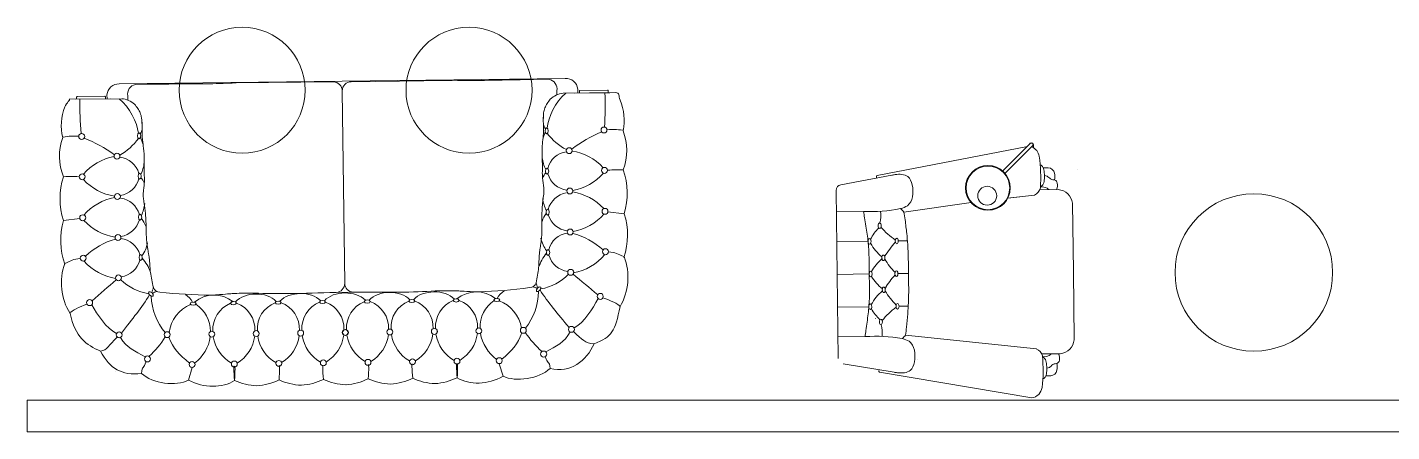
# Model space of a CAD drawing. Header units: centimetres. Extents: x -72470 to -43129, y -18750 to -16337.
# Drawn here: x -70527.9 to -70094.9, y -18291.8 to -18163.3 of the extents above; entities that cross this region are included whole.
import ezdxf

# ---------------------------------------------------------------- set-up
doc = ezdxf.new("R2010")
doc.units = ezdxf.units.CM
doc.header["$MEASUREMENT"] = 0
doc.layers.add('Auto-AhsapMobilya', color=34, linetype='Continuous', lineweight=20)
doc.layers.add('TEFRIS', color=30, linetype='Continuous', lineweight=9)

# ---------------------------------------------------------------- blocks, each defined once
blk = doc.blocks.new('jkilil')
at = {"layer": 'Auto-AhsapMobilya'}
for p, q in [((-49196.3, 45460.7), (-49195.15, 45456.68)), ((-49096.5, 45460.7), (-49097.66, 45456.68)), ((-49143.7, 45433.42), (-49149.1, 45433.42)), ((-49149.1, 45433.42), (-49143.7, 45433.42)), ((-49146.4, 45369.4), (-49146.4, 45430.56)), ((-49146.4, 45369.4), (-49146.4, 45430.56)), ((-49235.38, 45409.52), (-49230.19, 45408.89)), ((-49057.43, 45409.52), (-49062.61, 45408.89)), ((-49216.43, 45371.03), (-49233.08, 45371.03)), ((-49231.23, 45371.03), (-49219.93, 45371.03)), ((-49230.73, 45371.03), (-49230.73, 45370.38)), ((-49221.81, 45370.19), (-49230.54, 45370.19)), ((-49221.61, 45371.03), (-49221.61, 45370.38)), ((-49221.09, 45369.74), (-49221.09, 45371.03)), ((-49076.37, 45371.03), (-49059.72, 45371.03)), ((-49061.57, 45371.03), (-49072.87, 45371.03)), ((-49071.71, 45369.74), (-49071.71, 45371.03)), ((-49071.19, 45371.03), (-49071.19, 45370.38)), ((-49071, 45370.19), (-49062.26, 45370.19)), ((-49062.07, 45371.03), (-49062.07, 45370.38)), ((-49217.17, 45366.33), (-49146.4, 45366.37)), ((-49149.26, 45366.54), (-49180.07, 45366.48)), ((-49075.63, 45366.33), (-49146.4, 45366.37)), ((-49143.54, 45366.54), (-49112.73, 45366.48))]:
    blk.add_line(p, q, dxfattribs=at)
for centre, radius in [((-49209.27, 45453.79), 0.957), ((-49209.27, 45453.79), 0.957), ((-49195.15, 45455.74), 0.937), ((-49181.73, 45455.74), 0.938), ((-49181.73, 45455.74), 0.938), ((-49167.61, 45455.74), 0.938), ((-49153.5, 45455.74), 0.938), ((-49139.3, 45455.74), 0.938), ((-49125.19, 45455.74), 0.938), ((-49111.07, 45455.74), 0.938), ((-49111.07, 45455.74), 0.938), ((-49097.66, 45455.74), 0.937), ((-49083.54, 45453.79), 0.957), ((-49083.54, 45453.79), 0.957), ((-49218.16, 45446.06), 0.937), ((-49202.91, 45446.17), 0.939), ((-49202.91, 45446.17), 0.939), ((-49202.91, 45446.17), 0.939), ((-49202.91, 45446.17), 0.939), ((-49188.78, 45446.18), 0.937), ((-49174.67, 45446.18), 0.94), ((-49174.67, 45446.18), 0.94), ((-49174.67, 45446.18), 0.94), ((-49174.67, 45446.18), 0.94), ((-49174.67, 45446.18), 0.937), ((-49160.56, 45446.18), 0.937), ((-49160.56, 45446.18), 0.937), ((-49146.44, 45446.18), 0.94), ((-49146.44, 45446.18), 0.94), ((-49146.44, 45446.18), 0.94), ((-49146.44, 45446.18), 0.94), ((-49146.44, 45446.18), 0.937), ((-49146.36, 45446.18), 0.94), ((-49146.36, 45446.18), 0.94), ((-49146.36, 45446.18), 0.94), ((-49146.36, 45446.18), 0.94), ((-49146.36, 45446.18), 0.937), ((-49132.25, 45446.18), 0.937), ((-49132.25, 45446.18), 0.937), ((-49118.13, 45446.18), 0.94), ((-49118.13, 45446.18), 0.94), ((-49118.13, 45446.18), 0.94), ((-49118.13, 45446.18), 0.94), ((-49118.13, 45446.18), 0.937), ((-49104.02, 45446.18), 0.937), ((-49089.89, 45446.17), 0.939), ((-49089.89, 45446.17), 0.939), ((-49089.89, 45446.17), 0.939), ((-49089.89, 45446.17), 0.939), ((-49074.64, 45446.06), 0.937), ((-49227.43, 45435.7), 0.956), ((-49065.37, 45435.7), 0.956), ((-49229.27, 45421.53), 0.939), ((-49063.53, 45421.53), 0.939), ((-49218.16, 45415.12), 0.937), ((-49218.16, 45415.12), 0.937), ((-49074.64, 45415.12), 0.937), ((-49074.64, 45415.12), 0.937), ((-49229.27, 45408.7), 0.939), ((-49063.53, 45408.7), 0.939), ((-49218.18, 45402.1), 0.939), ((-49074.62, 45402.1), 0.939), ((-49229.27, 45395.69), 0.939), ((-49063.53, 45395.69), 0.939), ((-49218.16, 45389.28), 0.937), ((-49074.64, 45389.28), 0.937), ((-49229.27, 45382.87), 0.939), ((-49063.53, 45382.87), 0.939)]:
    blk.add_circle(centre, radius, dxfattribs=at)
for centre, radius, start, end in [((-49173.57, 45443.67), 19.13, 93.3067, 115.2604), ((-49175.78, 45443.67), 19.13, 64.7396, 86.6933), ((-49159.45, 45443.67), 19.13, 93.3067, 115.2604), ((-49161.66, 45443.67), 19.13, 64.7396, 86.6933), ((-49161.66, 45443.67), 19.13, 64.7396, 86.6933), ((-49145.34, 45443.67), 19.13, 93.3067, 115.2604), ((-49147.47, 45443.67), 19.13, 64.7396, 86.6933), ((-49131.14, 45443.67), 19.13, 93.3067, 115.2604), ((-49131.14, 45443.67), 19.13, 93.3067, 115.2604), ((-49133.35, 45443.67), 19.13, 64.7396, 86.6933), ((-49117.03, 45443.67), 19.13, 93.3067, 115.2604), ((-49119.23, 45443.67), 19.13, 64.7396, 86.6933), ((-49202.24, 45444.77), 13.18, 9.7049, 53.0528), ((-49176.69, 45445.35), 11.74, 120.3941, 171.9802), ((-49186.77, 45445.35), 11.74, 8.0198, 59.6059), ((-49162.58, 45445.35), 11.74, 120.3941, 171.9802), ((-49172.65, 45445.35), 11.74, 8.0198, 59.6059), ((-49148.46, 45445.35), 11.74, 120.3941, 171.9802), ((-49158.53, 45445.35), 11.74, 8.0198, 59.6059), ((-49134.27, 45445.35), 11.74, 120.3941, 171.9802), ((-49144.34, 45445.35), 11.74, 8.0198, 59.6059), ((-49120.15, 45445.35), 11.74, 120.3941, 171.9802), ((-49130.22, 45445.35), 11.74, 8.0198, 59.6059), ((-49106.03, 45445.35), 11.74, 120.3941, 171.9802), ((-49116.11, 45445.35), 11.74, 8.0198, 59.6059), ((-49090.56, 45444.77), 13.18, 126.9472, 170.2951), ((-49228.94, 45430.4), 30.29, 32.9588, 48.1933), ((-49063.86, 45430.4), 30.29, 131.8067, 147.0412), ((-49188.66, 45433.46), 19.19, 141.0604, 178.7931), ((-49191.21, 45447.14), 11.24, 188.6612, 248.1228), ((-49101.6, 45447.14), 11.24, 291.8772, 351.3388), ((-49104.14, 45433.46), 19.19, 1.2069, 38.9396), ((-49199.23, 45445.08), 10.06, 302.9964, 1.3646), ((-49179.43, 45444.83), 8.98, 176.8283, 248.7791), ((-49184.02, 45444.83), 8.98, 291.2209, 3.1717), ((-49165.32, 45444.83), 8.98, 176.8283, 248.7791), ((-49169.91, 45444.83), 8.98, 291.2209, 3.1717), ((-49151.2, 45444.83), 8.98, 176.8283, 248.7791), ((-49155.79, 45444.83), 8.98, 291.2209, 3.1717), ((-49137.01, 45444.83), 8.98, 176.8283, 248.7791), ((-49141.6, 45444.83), 8.98, 291.2209, 3.1717), ((-49122.89, 45444.83), 8.98, 176.8283, 248.7791), ((-49127.48, 45444.83), 8.98, 291.2209, 3.1717), ((-49108.78, 45444.83), 8.98, 176.8283, 248.7791), ((-49113.37, 45444.83), 8.98, 291.2209, 3.1717), ((-49093.57, 45445.08), 10.06, 178.6354, 237.0036), ((-49160.02, 45420.14), 48.37, 166.9084, 172.6743), ((-49132.78, 45420.14), 48.37, 7.3257, 13.0916)]:
    blk.add_arc(centre, radius, start, end, dxfattribs=at)
for points in [[(-49181.72, 45460.97), (-49185.66, 45463.43), (-49191.47, 45463.33), (-49196.3, 45460.7)], [(-49111.08, 45460.97), (-49107.14, 45463.43), (-49101.33, 45463.33), (-49096.5, 45460.7)], [(-49211.24, 45458.37), (-49217.64, 45459), (-49221.17, 45456.8), (-49224.2, 45451.13)], [(-49196.3, 45460.7), (-49200.25, 45462.62), (-49207.73, 45461.75), (-49211.24, 45458.37)], [(-49211.24, 45458.37), (-49211.04, 45455.77), (-49210.52, 45457.11), (-49209.7, 45454.64)], [(-49181.72, 45460.97), (-49181.96, 45458.25), (-49181.99, 45455.51), (-49181.77, 45456.68)], [(-49181.73, 45460.97), (-49181.5, 45458.25), (-49181.47, 45455.51), (-49181.68, 45456.68)], [(-49167.61, 45460.97), (-49167.38, 45458.25), (-49167.35, 45455.51), (-49167.57, 45456.68)], [(-49153.5, 45460.97), (-49153.73, 45458.25), (-49153.76, 45455.51), (-49153.55, 45456.68)], [(-49139.3, 45460.97), (-49139.07, 45458.25), (-49139.04, 45455.51), (-49139.26, 45456.68)], [(-49125.19, 45460.97), (-49125.42, 45458.25), (-49125.45, 45455.51), (-49125.24, 45456.68)], [(-49111.07, 45460.97), (-49111.3, 45458.25), (-49111.33, 45455.51), (-49111.12, 45456.68)], [(-49111.08, 45460.97), (-49110.85, 45458.25), (-49110.82, 45455.51), (-49111.03, 45456.68)], [(-49096.5, 45460.7), (-49092.55, 45462.62), (-49085.07, 45461.75), (-49081.56, 45458.37)], [(-49081.56, 45458.37), (-49081.76, 45455.77), (-49082.28, 45457.11), (-49083.1, 45454.64)], [(-49081.56, 45458.37), (-49075.16, 45460.21), (-49069.94, 45456.1), (-49067.49, 45450.72)], [(-49202.37, 45446.95), (-49201.14, 45450.7), (-49199.13, 45452.47), (-49195.97, 45455.3)], [(-49090.43, 45446.95), (-49091.66, 45450.7), (-49093.67, 45452.47), (-49096.83, 45455.3)], [(-49224.2, 45451.13), (-49228.62, 45449.14), (-49232.11, 45446.5), (-49233.68, 45439.04)], [(-49224.2, 45451.13), (-49221.86, 45450.93), (-49221.79, 45449.35), (-49218.78, 45446.76)], [(-49209.95, 45453.12), (-49213.23, 45451.33), (-49215.93, 45450.17), (-49217.73, 45446.89)], [(-49082.86, 45453.12), (-49079.57, 45451.33), (-49076.87, 45450.17), (-49075.07, 45446.89)], [(-49067.49, 45450.72), (-49070.49, 45450.52), (-49071.02, 45449.35), (-49074.02, 45446.76)], [(-49067.49, 45450.72), (-49061.8, 45448.73), (-49060.72, 45446.71), (-49059.12, 45439.04)], [(-49219, 45445.63), (-49222.27, 45443.83), (-49224.97, 45439.67), (-49226.76, 45436.38)], [(-49208.35, 45433.49), (-49210.84, 45437.43), (-49213.89, 45440.98), (-49217.41, 45445.49)], [(-49084.45, 45433.49), (-49081.97, 45437.43), (-49078.91, 45440.98), (-49075.39, 45445.49)], [(-49073.81, 45445.63), (-49070.53, 45443.83), (-49067.83, 45439.67), (-49066.04, 45436.38)], [(-49233.68, 45439.04), (-49236.55, 45434.25), (-49237.1, 45428.41), (-49235.17, 45423.17)], [(-49228.28, 45436.13), (-49230.73, 45437.11), (-49233.18, 45438.08), (-49233.68, 45439.04)], [(-49064.52, 45436.13), (-49062.07, 45437.11), (-49059.63, 45438.08), (-49059.12, 45439.04)], [(-49059.12, 45439.04), (-49056.25, 45434.25), (-49055.7, 45428.41), (-49057.64, 45423.17)], [(-49226.63, 45435.17), (-49224.08, 45432.93), (-49221.49, 45430.72), (-49218.88, 45428.54)], [(-49208.62, 45433.09), (-49211.96, 45432.51), (-49215.04, 45430.93), (-49217.46, 45428.56)], [(-49207.14, 45431.1), (-49207.27, 45431.66), (-49207.45, 45432.2), (-49207.68, 45432.74)], [(-49207.49, 45432.92), (-49207.02, 45432.72), (-49206.54, 45432.56), (-49206.04, 45432.43)], [(-49205.1, 45432.63), (-49206.02, 45432.66), (-49206.85, 45432.06), (-49207.12, 45431.18)], [(-49189.08, 45433.79), (-49194.15, 45433.65), (-49199.64, 45433.3), (-49205.1, 45432.63)], [(-49196.98, 45433.52), (-49196.07, 45434.16), (-49195.31, 45434.98), (-49194.73, 45435.92)], [(-49194.15, 45435.97), (-49190.6, 45433.05), (-49185.5, 45433.06), (-49181.95, 45435.93)], [(-49189.08, 45433.79), (-49179.73, 45433.35), (-49184.49, 45433.32), (-49175.14, 45433.29)], [(-49181.15, 45436.02), (-49179.63, 45434.39), (-49177.19, 45433.62), (-49174.67, 45433.62)], [(-49181.15, 45436.02), (-49179.63, 45434.39), (-49177.19, 45433.62), (-49174.67, 45433.62)], [(-49175.14, 45433.29), (-49168.16, 45433.72), (-49160, 45433.59), (-49149.1, 45433.42)], [(-49168.19, 45436.02), (-49169.71, 45434.39), (-49172.15, 45433.62), (-49174.67, 45433.62)], [(-49167.03, 45436.02), (-49165.51, 45434.39), (-49163.07, 45433.62), (-49160.55, 45433.62)], [(-49154.07, 45436.02), (-49155.59, 45434.39), (-49158.03, 45433.62), (-49160.55, 45433.62)], [(-49152.92, 45436.02), (-49151.4, 45434.39), (-49148.96, 45433.62), (-49146.44, 45433.62)], [(-49152.92, 45436.02), (-49151.4, 45434.39), (-49148.96, 45433.62), (-49146.44, 45433.62)], [(-49149.1, 45433.42), (-49147.58, 45433.33), (-49146.4, 45432.07), (-49146.4, 45430.56)], [(-49146.4, 45433.62), (-49146.41, 45433.62), (-49146.43, 45433.62), (-49146.44, 45433.62)], [(-49146.4, 45433.62), (-49146.41, 45433.62), (-49146.43, 45433.62), (-49146.44, 45433.62)], [(-49146.4, 45433.62), (-49146.39, 45433.62), (-49146.38, 45433.62), (-49146.36, 45433.62)], [(-49146.4, 45433.62), (-49146.39, 45433.62), (-49146.38, 45433.62), (-49146.36, 45433.62)], [(-49143.7, 45433.42), (-49145.22, 45433.33), (-49146.4, 45432.07), (-49146.4, 45430.56)], [(-49139.89, 45436.02), (-49141.4, 45434.39), (-49143.84, 45433.62), (-49146.36, 45433.62)], [(-49139.89, 45436.02), (-49141.4, 45434.39), (-49143.84, 45433.62), (-49146.36, 45433.62)], [(-49117.67, 45433.29), (-49124.64, 45433.72), (-49132.8, 45433.59), (-49143.7, 45433.42)], [(-49138.73, 45436.02), (-49137.21, 45434.39), (-49134.78, 45433.62), (-49132.25, 45433.62)], [(-49125.78, 45436.02), (-49127.29, 45434.39), (-49129.73, 45433.62), (-49132.25, 45433.62)], [(-49124.61, 45436.02), (-49123.09, 45434.39), (-49120.65, 45433.62), (-49118.13, 45433.62)], [(-49111.65, 45436.02), (-49113.17, 45434.39), (-49115.61, 45433.62), (-49118.13, 45433.62)], [(-49111.65, 45436.02), (-49113.17, 45434.39), (-49115.61, 45433.62), (-49118.13, 45433.62)], [(-49103.72, 45433.79), (-49113.07, 45433.35), (-49108.32, 45433.32), (-49117.67, 45433.29)], [(-49098.65, 45435.97), (-49102.2, 45433.05), (-49107.3, 45433.06), (-49110.85, 45435.93)], [(-49103.72, 45433.79), (-49098.65, 45433.65), (-49093.16, 45433.3), (-49087.7, 45432.63)], [(-49095.83, 45433.52), (-49096.73, 45434.16), (-49097.49, 45434.98), (-49098.07, 45435.92)], [(-49087.7, 45432.63), (-49086.78, 45432.66), (-49085.95, 45432.06), (-49085.68, 45431.18)], [(-49085.31, 45432.92), (-49085.78, 45432.72), (-49086.26, 45432.56), (-49086.76, 45432.43)], [(-49085.67, 45431.1), (-49085.53, 45431.66), (-49085.35, 45432.2), (-49085.13, 45432.74)], [(-49084.18, 45433.09), (-49080.85, 45432.51), (-49077.76, 45430.93), (-49075.35, 45428.56)], [(-49066.17, 45435.17), (-49068.72, 45432.93), (-49071.31, 45430.72), (-49073.92, 45428.54)], [(-49218.98, 45428.14), (-49222.89, 45427.48), (-49226.46, 45425.46), (-49229.04, 45422.44)], [(-49073.82, 45428.14), (-49069.91, 45427.48), (-49066.35, 45425.46), (-49063.77, 45422.44)], [(-49211.28, 45422.38), (-49212.06, 45425.17), (-49214.42, 45427.23), (-49217.28, 45427.62)], [(-49210.58, 45421.81), (-49209.41, 45423.11), (-49208.53, 45424.64), (-49208, 45426.31)], [(-49082.23, 45421.81), (-49083.39, 45423.11), (-49084.27, 45424.64), (-49084.8, 45426.31)], [(-49081.52, 45422.38), (-49080.74, 45425.17), (-49078.39, 45427.23), (-49075.52, 45427.62)], [(-49235.1, 45423.42), (-49236.65, 45418.93), (-49236.74, 45414.07), (-49235.38, 45409.52)], [(-49235.17, 45423.17), (-49232.95, 45422.32), (-49232.57, 45421.79), (-49230.2, 45421.6)], [(-49228.55, 45420.94), (-49225.82, 45418.42), (-49222.55, 45416.58), (-49218.98, 45415.58)], [(-49217.28, 45415.44), (-49214.42, 45415.83), (-49212.06, 45417.89), (-49211.28, 45420.68)], [(-49208.84, 45416.94), (-49209.11, 45418.43), (-49209.72, 45419.83), (-49210.63, 45421.05)], [(-49083.96, 45416.94), (-49083.69, 45418.43), (-49083.08, 45419.83), (-49082.18, 45421.05)], [(-49075.52, 45415.44), (-49078.39, 45415.83), (-49080.74, 45417.89), (-49081.52, 45420.68)], [(-49064.26, 45420.94), (-49066.98, 45418.42), (-49070.26, 45416.58), (-49073.82, 45415.58)], [(-49057.64, 45423.17), (-49059.85, 45422.32), (-49060.23, 45421.79), (-49062.6, 45421.6)], [(-49057.7, 45423.42), (-49056.16, 45418.93), (-49056.06, 45414.07), (-49057.43, 45409.52)], [(-49219.09, 45414.98), (-49222.88, 45414.34), (-49226.34, 45412.43), (-49228.9, 45409.56)], [(-49211.28, 45409.56), (-49212.06, 45412.34), (-49214.42, 45414.4), (-49217.28, 45414.8)], [(-49210.63, 45409.18), (-49210.07, 45409.94), (-49209.62, 45410.76), (-49209.3, 45411.65)], [(-49082.18, 45409.18), (-49082.74, 45409.94), (-49083.19, 45410.76), (-49083.51, 45411.65)], [(-49081.52, 45409.56), (-49080.74, 45412.34), (-49078.39, 45414.4), (-49075.52, 45414.8)], [(-49073.71, 45414.98), (-49069.92, 45414.34), (-49066.47, 45412.43), (-49063.9, 45409.56)], [(-49235.38, 45409.52), (-49236.79, 45404.98), (-49236.74, 45400.11), (-49235.23, 45395.6)], [(-49228.9, 45407.84), (-49226.34, 45404.97), (-49222.88, 45403.06), (-49219.09, 45402.42)], [(-49217.08, 45402.64), (-49214.31, 45403.1), (-49212.04, 45405.14), (-49211.28, 45407.85)], [(-49209.55, 45404.43), (-49209.74, 45405.74), (-49210.1, 45407.01), (-49210.63, 45408.23)], [(-49083.25, 45404.43), (-49083.07, 45405.74), (-49082.7, 45407.01), (-49082.18, 45408.23)], [(-49075.72, 45402.64), (-49078.5, 45403.1), (-49080.76, 45405.14), (-49081.52, 45407.85)], [(-49063.9, 45407.84), (-49066.47, 45404.97), (-49069.92, 45403.06), (-49073.71, 45402.42)], [(-49057.43, 45409.52), (-49056.01, 45404.98), (-49056.06, 45400.11), (-49057.57, 45395.6)], [(-49219.09, 45401.97), (-49222.88, 45401.33), (-49226.34, 45399.42), (-49228.9, 45396.56)], [(-49211.28, 45396.55), (-49212.06, 45399.33), (-49214.42, 45401.39), (-49217.28, 45401.78)], [(-49210.63, 45396.17), (-49210.22, 45396.71), (-49209.88, 45397.29), (-49209.6, 45397.9)], [(-49082.18, 45396.17), (-49082.58, 45396.71), (-49082.92, 45397.29), (-49083.2, 45397.9)], [(-49081.52, 45396.55), (-49080.74, 45399.33), (-49078.39, 45401.39), (-49075.52, 45401.78)], [(-49073.71, 45401.97), (-49069.92, 45401.33), (-49066.47, 45399.42), (-49063.9, 45396.56)], [(-49235.23, 45395.6), (-49236.76, 45391.6), (-49236.79, 45387.19), (-49235.31, 45383.18)], [(-49235.23, 45395.6), (-49232.91, 45395.48), (-49232.53, 45395.5), (-49230.21, 45395.65)], [(-49228.9, 45394.83), (-49226.34, 45391.96), (-49222.88, 45390.05), (-49219.09, 45389.41)], [(-49217.28, 45389.6), (-49214.42, 45390), (-49212.06, 45392.05), (-49211.28, 45394.84)], [(-49209.55, 45391.42), (-49209.74, 45392.73), (-49210.1, 45394), (-49210.63, 45395.21)], [(-49083.25, 45391.42), (-49083.07, 45392.73), (-49082.7, 45394), (-49082.18, 45395.21)], [(-49075.52, 45389.6), (-49078.39, 45390), (-49080.74, 45392.05), (-49081.52, 45394.84)], [(-49063.9, 45394.83), (-49066.47, 45391.96), (-49069.92, 45390.05), (-49073.71, 45389.41)], [(-49057.57, 45395.6), (-49059.89, 45395.48), (-49060.27, 45395.5), (-49062.59, 45395.65)], [(-49057.57, 45395.6), (-49056.04, 45391.6), (-49056.01, 45387.19), (-49057.49, 45383.18)], [(-49228.55, 45383.46), (-49225.11, 45384.78), (-49221.89, 45386.58), (-49218.98, 45388.82)], [(-49211.28, 45383.72), (-49212.88, 45385.88), (-49214.92, 45387.67), (-49217.28, 45388.96)], [(-49210.63, 45383.34), (-49210.3, 45384.1), (-49210.03, 45384.88), (-49209.84, 45385.68)], [(-49082.18, 45383.34), (-49082.51, 45384.1), (-49082.77, 45384.88), (-49082.97, 45385.68)], [(-49081.52, 45383.72), (-49079.92, 45385.88), (-49077.88, 45387.67), (-49075.52, 45388.96)], [(-49064.26, 45383.46), (-49067.69, 45384.78), (-49070.91, 45386.58), (-49073.82, 45388.82)], [(-49235.31, 45383.18), (-49236.07, 45379.92), (-49235.8, 45376.51), (-49234.52, 45373.42)], [(-49235.33, 45383.02), (-49232.98, 45382.72), (-49232.56, 45382.64), (-49230.2, 45382.78)], [(-49229.44, 45381.94), (-49229.7, 45378.31), (-49229.8, 45374.66), (-49229.7, 45371.03)], [(-49217.28, 45371.03), (-49213.83, 45373.69), (-49211.66, 45378.65), (-49211.28, 45382.01)], [(-49210.07, 45380.83), (-49210.21, 45381.33), (-49210.42, 45381.81), (-49210.67, 45382.27)], [(-49082.74, 45380.83), (-49082.59, 45381.33), (-49082.39, 45381.81), (-49082.13, 45382.27)], [(-49075.52, 45371.03), (-49078.97, 45373.69), (-49081.14, 45378.65), (-49081.52, 45382.01)], [(-49063.36, 45381.94), (-49063.1, 45378.31), (-49063.01, 45374.66), (-49063.1, 45371.03)], [(-49057.47, 45383.02), (-49059.82, 45382.72), (-49060.24, 45382.64), (-49062.6, 45382.78)], [(-49057.49, 45383.18), (-49056.73, 45379.92), (-49057.01, 45376.51), (-49058.28, 45373.42)], [(-49234.52, 45373.42), (-49233.91, 45372.06), (-49232.62, 45371.15), (-49233.08, 45371.03)], [(-49216.42, 45371.03), (-49214.92, 45371.21), (-49213.5, 45371.85), (-49212.35, 45372.85)], [(-49076.38, 45371.03), (-49077.89, 45371.21), (-49079.3, 45371.85), (-49080.45, 45372.85)], [(-49058.28, 45373.42), (-49058.89, 45372.06), (-49058.23, 45371.15), (-49059.72, 45371.03)], [(-49230.73, 45370.38), (-49230.73, 45370.28), (-49230.65, 45370.19), (-49230.54, 45370.19)], [(-49221.81, 45370.19), (-49221.7, 45370.19), (-49221.61, 45370.28), (-49221.61, 45370.38)], [(-49221.09, 45369.74), (-49220.9, 45367.74), (-49219.17, 45366.24), (-49217.17, 45366.33)], [(-49214.48, 45371.53), (-49214.5, 45370.89), (-49214.51, 45370.25), (-49214.53, 45369.61)], [(-49214.53, 45369.61), (-49214.52, 45367.9), (-49213.14, 45366.51), (-49211.42, 45366.48)], [(-49149.26, 45366.54), (-49147.68, 45366.54), (-49146.4, 45367.82), (-49146.4, 45369.4)], [(-49143.54, 45366.54), (-49145.12, 45366.54), (-49146.4, 45367.82), (-49146.4, 45369.4)], [(-49078.27, 45369.61), (-49078.28, 45367.9), (-49079.67, 45366.51), (-49081.38, 45366.48)], [(-49078.32, 45371.53), (-49078.3, 45370.89), (-49078.29, 45370.25), (-49078.27, 45369.61)], [(-49071.71, 45369.74), (-49071.9, 45367.74), (-49073.63, 45366.24), (-49075.63, 45366.33)], [(-49071, 45370.19), (-49071.1, 45370.19), (-49071.19, 45370.28), (-49071.19, 45370.38)], [(-49062.07, 45370.38), (-49062.07, 45370.28), (-49062.15, 45370.19), (-49062.26, 45370.19)], [(-49188.68, 45366.64), (-49196.26, 45366.59), (-49203.84, 45366.54), (-49211.42, 45366.48)], [(-49180.07, 45366.48), (-49187.65, 45366.54), (-49181.11, 45366.59), (-49188.68, 45366.64)], [(-49112.73, 45366.48), (-49105.15, 45366.54), (-49111.7, 45366.59), (-49104.12, 45366.64)], [(-49104.12, 45366.64), (-49096.54, 45366.59), (-49088.96, 45366.54), (-49081.38, 45366.48)]]:
    blk.add_open_spline(points, degree=3, dxfattribs=at)
for points, knots in [([(-49193.65, 45436.42), (-49193.69, 45437.09), (-49195.52, 45437.09), (-49195.56, 45436.42), (-49195.51, 45435.75), (-49193.69, 45435.75), (-49193.65, 45436.42)], [0, 0, 0, 0, 1, 1, 1, 2, 2, 2, 2]), ([(-49182.69, 45436.42), (-49182.64, 45435.76), (-49180.83, 45435.75), (-49180.78, 45436.42), (-49180.83, 45437.1), (-49182.65, 45437.09), (-49182.69, 45436.42)], [0, 0, 0, 0, 1, 1, 1, 2, 2, 2, 2]), ([(-49182.68, 45436.42), (-49182.64, 45435.76), (-49180.83, 45435.75), (-49180.77, 45436.42), (-49180.82, 45437.1), (-49182.64, 45437.09), (-49182.68, 45436.42)], [0, 0, 0, 0, 1, 1, 1, 2, 2, 2, 2]), ([(-49180.77, 45436.42), (-49180.82, 45435.76), (-49182.63, 45435.75), (-49182.68, 45436.42), (-49182.63, 45437.1), (-49180.81, 45437.09), (-49180.77, 45436.42)], [0, 0, 0, 0, 1, 1, 1, 2, 2, 2, 2]), ([(-49166.65, 45436.42), (-49166.7, 45435.76), (-49168.51, 45435.75), (-49168.57, 45436.42), (-49168.51, 45437.1), (-49166.7, 45437.09), (-49166.65, 45436.42)], [0, 0, 0, 0, 1, 1, 1, 2, 2, 2, 2]), ([(-49154.46, 45436.42), (-49154.41, 45435.76), (-49152.6, 45435.75), (-49152.54, 45436.42), (-49152.6, 45437.1), (-49154.42, 45437.09), (-49154.46, 45436.42)], [0, 0, 0, 0, 1, 1, 1, 2, 2, 2, 2]), ([(-49138.34, 45436.42), (-49138.39, 45435.76), (-49140.2, 45435.75), (-49140.26, 45436.42), (-49140.2, 45437.1), (-49138.39, 45437.09), (-49138.34, 45436.42)], [0, 0, 0, 0, 1, 1, 1, 2, 2, 2, 2]), ([(-49126.15, 45436.42), (-49126.1, 45435.76), (-49124.29, 45435.75), (-49124.23, 45436.42), (-49124.29, 45437.1), (-49126.11, 45437.09), (-49126.15, 45436.42)], [0, 0, 0, 0, 1, 1, 1, 2, 2, 2, 2]), ([(-49110.12, 45436.42), (-49110.17, 45435.76), (-49111.97, 45435.75), (-49112.03, 45436.42), (-49111.98, 45437.1), (-49110.16, 45437.09), (-49110.12, 45436.42)], [0, 0, 0, 0, 1, 1, 1, 2, 2, 2, 2]), ([(-49112.03, 45436.42), (-49111.98, 45435.76), (-49110.17, 45435.75), (-49110.12, 45436.42), (-49110.17, 45437.1), (-49111.99, 45437.09), (-49112.03, 45436.42)], [0, 0, 0, 0, 1, 1, 1, 2, 2, 2, 2]), ([(-49110.11, 45436.42), (-49110.16, 45435.76), (-49111.97, 45435.75), (-49112.02, 45436.42), (-49111.97, 45437.1), (-49110.15, 45437.09), (-49110.11, 45436.42)], [0, 0, 0, 0, 1, 1, 1, 2, 2, 2, 2]), ([(-49099.15, 45436.42), (-49099.11, 45437.09), (-49097.29, 45437.09), (-49097.24, 45436.42), (-49097.29, 45435.75), (-49099.11, 45435.75), (-49099.15, 45436.42)], [0, 0, 0, 0, 1, 1, 1, 2, 2, 2, 2]), ([(-49207.26, 45433.86), (-49207.77, 45434.3), (-49209.05, 45433.02), (-49208.62, 45432.51), (-49208.1, 45432.07), (-49206.82, 45433.35), (-49207.26, 45433.86)], [0, 0, 0, 0, 1, 1, 1, 2, 2, 2, 2]), ([(-49085.54, 45433.86), (-49085.03, 45434.3), (-49083.75, 45433.02), (-49084.19, 45432.51), (-49084.7, 45432.07), (-49085.98, 45433.35), (-49085.54, 45433.86)], [0, 0, 0, 0, 1, 1, 1, 2, 2, 2, 2]), ([(-49217.22, 45427.94), (-49217.22, 45428.46), (-49217.65, 45428.88), (-49218.16, 45428.88), (-49218.68, 45428.88), (-49219.1, 45428.46), (-49219.1, 45427.94)], [0, 0, 0, 0, 1, 1, 1, 2, 2, 2, 2]), ([(-49075.58, 45427.94), (-49075.58, 45428.46), (-49075.16, 45428.88), (-49074.64, 45428.88), (-49074.12, 45428.88), (-49073.7, 45428.46), (-49073.7, 45427.94)], [0, 0, 0, 0, 1, 1, 1, 2, 2, 2, 2]), ([(-49219.1, 45427.94), (-49219.1, 45427.42), (-49218.68, 45427), (-49218.16, 45427), (-49217.65, 45427), (-49217.22, 45427.42), (-49217.22, 45427.94)], [0, 0, 0, 0, 1, 1, 1, 2, 2, 2, 2]), ([(-49208.07, 45426.09), (-49208.08, 45425.68), (-49208.09, 45425.28), (-49208.11, 45424.87), (-49208.13, 45424.43), (-49208.14, 45423.98), (-49208.17, 45423.54), (-49208.2, 45423.14), (-49208.22, 45422.75), (-49208.26, 45422.36), (-49208.28, 45422.18), (-49208.29, 45421.99), (-49208.31, 45421.81), (-49208.34, 45421.63), (-49208.36, 45421.46), (-49208.39, 45421.28), (-49208.41, 45421.11), (-49208.43, 45420.93), (-49208.46, 45420.76), (-49208.49, 45420.58), (-49208.52, 45420.41), (-49208.55, 45420.23), (-49208.6, 45419.86), (-49208.67, 45419.49), (-49208.73, 45419.13), (-49208.77, 45418.93), (-49208.79, 45418.73), (-49208.83, 45418.54), (-49208.86, 45418.32), (-49208.89, 45418.11), (-49208.92, 45417.9), (-49208.95, 45417.68), (-49208.98, 45417.45), (-49209, 45417.23), (-49209.01, 45417.11), (-49209.02, 45416.99), (-49209.03, 45416.87), (-49209.05, 45416.75), (-49209.06, 45416.63), (-49209.07, 45416.51), (-49209.09, 45416.25), (-49209.11, 45415.99), (-49209.12, 45415.74), (-49209.13, 45415.47), (-49209.15, 45415.19), (-49209.15, 45414.93), (-49209.16, 45414.64), (-49209.16, 45414.35), (-49209.17, 45414.07), (-49209.17, 45413.77), (-49209.17, 45413.47), (-49209.18, 45413.17), (-49209.18, 45412.85), (-49209.18, 45412.54), (-49209.18, 45412.23), (-49209.19, 45411.91), (-49209.19, 45411.59), (-49209.2, 45411.26), (-49209.21, 45410.61), (-49209.23, 45409.96), (-49209.26, 45409.31), (-49209.28, 45408.68), (-49209.32, 45408.05), (-49209.37, 45407.42), (-49209.39, 45407.13), (-49209.42, 45406.84), (-49209.44, 45406.54), (-49209.47, 45406.27), (-49209.5, 45405.99), (-49209.53, 45405.72), (-49209.56, 45405.46), (-49209.59, 45405.21), (-49209.63, 45404.96), (-49209.65, 45404.73), (-49209.69, 45404.5), (-49209.72, 45404.27), (-49209.76, 45404.07), (-49209.78, 45403.86), (-49209.81, 45403.66), (-49209.84, 45403.48), (-49209.87, 45403.29), (-49209.9, 45403.11), (-49209.92, 45402.94), (-49209.94, 45402.78), (-49209.95, 45402.61), (-49209.97, 45402.46), (-49209.98, 45402.3), (-49209.99, 45402.15), (-49209.99, 45402), (-49209.99, 45401.85), (-49209.99, 45401.69), (-49209.99, 45401.54), (-49209.98, 45401.38), (-49209.97, 45401.23), (-49209.95, 45401.07), (-49209.94, 45400.91), (-49209.92, 45400.75), (-49209.91, 45400.58), (-49209.89, 45400.41), (-49209.87, 45400.25), (-49209.85, 45400.07), (-49209.82, 45399.9), (-49209.8, 45399.72), (-49209.78, 45399.54), (-49209.76, 45399.37), (-49209.73, 45399.19), (-49209.69, 45398.82), (-49209.65, 45398.47), (-49209.62, 45398.11), (-49209.58, 45397.76), (-49209.56, 45397.42), (-49209.55, 45397.08), (-49209.54, 45396.92), (-49209.54, 45396.76), (-49209.54, 45396.6), (-49209.54, 45396.45), (-49209.54, 45396.3), (-49209.54, 45396.15), (-49209.55, 45396.01), (-49209.55, 45395.87), (-49209.56, 45395.73), (-49209.56, 45395.59), (-49209.57, 45395.45), (-49209.57, 45395.31), (-49209.58, 45395.18), (-49209.59, 45395.04), (-49209.59, 45394.91), (-49209.59, 45394.77), (-49209.59, 45394.63), (-49209.6, 45394.49), (-49209.6, 45394.22), (-49209.6, 45393.95), (-49209.59, 45393.67), (-49209.59, 45393.4), (-49209.59, 45393.12), (-49209.58, 45392.85), (-49209.57, 45392.57), (-49209.57, 45392.3), (-49209.56, 45392.02), (-49209.55, 45391.48), (-49209.54, 45390.93), (-49209.53, 45390.38), (-49209.53, 45390.1), (-49209.53, 45389.83), (-49209.53, 45389.56), (-49209.54, 45389.29), (-49209.54, 45389.01), (-49209.55, 45388.74), (-49209.56, 45388.61), (-49209.56, 45388.47), (-49209.57, 45388.33), (-49209.58, 45388.2), (-49209.59, 45388.06), (-49209.6, 45387.93), (-49209.62, 45387.66), (-49209.64, 45387.38), (-49209.68, 45387.12), (-49209.7, 45386.84), (-49209.73, 45386.57), (-49209.76, 45386.3), (-49209.79, 45386.03), (-49209.82, 45385.76), (-49209.85, 45385.49), (-49209.89, 45385.22), (-49209.92, 45384.95), (-49209.95, 45384.67), (-49209.97, 45384.4), (-49210, 45384.12), (-49210.02, 45383.85), (-49210.04, 45383.57), (-49210.05, 45383.3), (-49210.07, 45383.02), (-49210.07, 45382.88), (-49210.08, 45382.74), (-49210.08, 45382.6), (-49210.08, 45382.46), (-49210.08, 45382.32), (-49210.08, 45382.18), (-49210.08, 45381.9), (-49210.08, 45381.62), (-49210.07, 45381.34), (-49210.07, 45381.05), (-49210.06, 45380.77), (-49210.06, 45380.49), (-49210.05, 45380.2), (-49210.05, 45379.92), (-49210.05, 45379.64), (-49210.04, 45379.37), (-49210.05, 45379.09), (-49210.05, 45378.81), (-49210.07, 45378.53), (-49210.08, 45378.26), (-49210.1, 45378.96), (-49210.13, 45378.69), (-49210.16, 45378.42), (-49210.2, 45377.18), (-49210.25, 45376.92), (-49210.3, 45376.65), (-49210.37, 45376.4), (-49210.44, 45376.14), (-49210.52, 45375.89), (-49210.63, 45375.64), (-49210.82, 45375.14), (-49211.09, 45374.66), (-49211.38, 45374.21), (-49211.54, 45373.98), (-49211.69, 45373.75), (-49211.86, 45373.52), (-49212.02, 45373.3), (-49212.19, 45373.07), (-49212.35, 45372.85)], [10.194239, 10.194239, 10.194239, 10.194239, 11, 11, 11, 12, 12, 12, 13, 13, 13, 14, 14, 14, 15, 15, 15, 16, 16, 16, 17, 17, 17, 18, 18, 18, 19, 19, 19, 20, 20, 20, 21, 21, 21, 22, 22, 22, 23, 23, 23, 24, 24, 24, 25, 25, 25, 26, 26, 26, 27, 27, 27, 28, 28, 28, 29, 29, 29, 30, 30, 30, 31, 31, 31, 32, 32, 32, 33, 33, 33, 34, 34, 34, 35, 35, 35, 36, 36, 36, 37, 37, 37, 38, 38, 38, 39, 39, 39, 40, 40, 40, 41, 41, 41, 42, 42, 42, 43, 43, 43, 44, 44, 44, 45, 45, 45, 46, 46, 46, 47, 47, 47, 48, 48, 48, 49, 49, 49, 50, 50, 50, 51, 51, 51, 52, 52, 52, 53, 53, 53, 54, 54, 54, 55, 55, 55, 56, 56, 56, 57, 57, 57, 58, 58, 58, 59, 59, 59, 60, 60, 60, 61, 61, 61, 62, 62, 62, 63, 63, 63, 64, 64, 64, 65, 65, 65, 66, 66, 66, 67, 67, 67, 68, 68, 68, 69, 69, 69, 70, 70, 70, 71, 71, 71, 72, 72, 72, 73, 73, 73, 74, 74, 74, 75, 75, 75, 76, 76, 76, 77, 77, 77, 78, 78, 78, 79, 79, 79, 80, 80, 80, 80]), ([(-49084.73, 45426.09), (-49084.72, 45425.68), (-49084.71, 45425.28), (-49084.69, 45424.87), (-49084.67, 45424.43), (-49084.66, 45423.98), (-49084.63, 45423.54), (-49084.61, 45423.14), (-49084.58, 45422.75), (-49084.55, 45422.36), (-49084.53, 45422.18), (-49084.51, 45421.99), (-49084.49, 45421.81), (-49084.47, 45421.63), (-49084.44, 45421.46), (-49084.42, 45421.28), (-49084.4, 45421.11), (-49084.37, 45420.93), (-49084.34, 45420.76), (-49084.32, 45420.58), (-49084.29, 45420.41), (-49084.26, 45420.23), (-49084.2, 45419.86), (-49084.13, 45419.49), (-49084.07, 45419.13), (-49084.04, 45418.93), (-49084.01, 45418.73), (-49083.97, 45418.54), (-49083.95, 45418.32), (-49083.91, 45418.11), (-49083.88, 45417.9), (-49083.86, 45417.68), (-49083.82, 45417.45), (-49083.8, 45417.23), (-49083.79, 45417.11), (-49083.78, 45416.99), (-49083.77, 45416.87), (-49083.75, 45416.75), (-49083.74, 45416.63), (-49083.73, 45416.51), (-49083.71, 45416.25), (-49083.7, 45415.99), (-49083.68, 45415.74), (-49083.67, 45415.47), (-49083.66, 45415.19), (-49083.65, 45414.93), (-49083.65, 45414.64), (-49083.64, 45414.35), (-49083.63, 45414.07), (-49083.63, 45413.77), (-49083.63, 45413.47), (-49083.63, 45413.17), (-49083.63, 45412.85), (-49083.62, 45412.54), (-49083.62, 45412.23), (-49083.61, 45411.91), (-49083.61, 45411.59), (-49083.6, 45411.26), (-49083.59, 45410.61), (-49083.57, 45409.96), (-49083.55, 45409.31), (-49083.52, 45408.68), (-49083.48, 45408.05), (-49083.43, 45407.42), (-49083.41, 45407.13), (-49083.38, 45406.84), (-49083.36, 45406.54), (-49083.33, 45406.27), (-49083.3, 45405.99), (-49083.27, 45405.72), (-49083.24, 45405.46), (-49083.21, 45405.21), (-49083.17, 45404.96), (-49083.15, 45404.73), (-49083.11, 45404.5), (-49083.08, 45404.27), (-49083.05, 45404.07), (-49083.02, 45403.86), (-49082.99, 45403.66), (-49082.96, 45403.48), (-49082.93, 45403.29), (-49082.91, 45403.11), (-49082.88, 45402.94), (-49082.86, 45402.78), (-49082.85, 45402.61), (-49082.83, 45402.46), (-49082.82, 45402.3), (-49082.82, 45402.15), (-49082.81, 45402), (-49082.81, 45401.85), (-49082.81, 45401.69), (-49082.82, 45401.54), (-49082.83, 45401.38), (-49082.84, 45401.23), (-49082.85, 45401.07), (-49082.86, 45400.91), (-49082.88, 45400.75), (-49082.89, 45400.58), (-49082.92, 45400.41), (-49082.93, 45400.25), (-49082.96, 45400.07), (-49082.98, 45399.9), (-49083, 45399.72), (-49083.02, 45399.54), (-49083.05, 45399.37), (-49083.07, 45399.19), (-49083.11, 45398.82), (-49083.15, 45398.47), (-49083.19, 45398.11), (-49083.22, 45397.76), (-49083.24, 45397.42), (-49083.25, 45397.08), (-49083.26, 45396.92), (-49083.26, 45396.76), (-49083.26, 45396.6), (-49083.26, 45396.45), (-49083.26, 45396.3), (-49083.26, 45396.15), (-49083.25, 45396.01), (-49083.25, 45395.87), (-49083.24, 45395.73), (-49083.24, 45395.59), (-49083.23, 45395.45), (-49083.23, 45395.31), (-49083.22, 45395.18), (-49083.22, 45395.04), (-49083.21, 45394.91), (-49083.21, 45394.77), (-49083.21, 45394.63), (-49083.2, 45394.49), (-49083.2, 45394.22), (-49083.2, 45393.95), (-49083.21, 45393.67), (-49083.21, 45393.4), (-49083.22, 45393.12), (-49083.22, 45392.85), (-49083.23, 45392.57), (-49083.23, 45392.3), (-49083.24, 45392.02), (-49083.25, 45391.48), (-49083.27, 45390.93), (-49083.27, 45390.38), (-49083.27, 45390.1), (-49083.27, 45389.83), (-49083.27, 45389.56), (-49083.27, 45389.29), (-49083.26, 45389.01), (-49083.25, 45388.74), (-49083.24, 45388.61), (-49083.24, 45388.47), (-49083.23, 45388.33), (-49083.22, 45388.2), (-49083.21, 45388.06), (-49083.2, 45387.93), (-49083.18, 45387.66), (-49083.16, 45387.38), (-49083.13, 45387.12), (-49083.1, 45386.84), (-49083.07, 45386.57), (-49083.04, 45386.3), (-49083.01, 45386.03), (-49082.98, 45385.76), (-49082.95, 45385.49), (-49082.92, 45385.22), (-49082.89, 45384.95), (-49082.86, 45384.67), (-49082.83, 45384.4), (-49082.81, 45384.12), (-49082.78, 45383.85), (-49082.77, 45383.57), (-49082.75, 45383.3), (-49082.74, 45383.02), (-49082.73, 45382.88), (-49082.72, 45382.74), (-49082.72, 45382.6), (-49082.72, 45382.46), (-49082.72, 45382.32), (-49082.72, 45382.18), (-49082.72, 45381.9), (-49082.72, 45381.62), (-49082.73, 45381.34), (-49082.73, 45381.05), (-49082.74, 45380.77), (-49082.74, 45380.49), (-49082.75, 45380.2), (-49082.76, 45379.92), (-49082.76, 45379.64), (-49082.76, 45379.37), (-49082.76, 45379.09), (-49082.75, 45378.81), (-49082.74, 45378.53), (-49082.72, 45378.26), (-49082.7, 45378.96), (-49082.68, 45378.69), (-49082.64, 45378.42), (-49082.6, 45377.18), (-49082.55, 45376.92), (-49082.5, 45376.65), (-49082.43, 45376.4), (-49082.36, 45376.14), (-49082.28, 45375.89), (-49082.18, 45375.64), (-49081.98, 45375.14), (-49081.71, 45374.66), (-49081.42, 45374.21), (-49081.26, 45373.98), (-49081.11, 45373.75), (-49080.95, 45373.52), (-49080.78, 45373.3), (-49080.62, 45373.07), (-49080.45, 45372.85)], [10.194239, 10.194239, 10.194239, 10.194239, 11, 11, 11, 12, 12, 12, 13, 13, 13, 14, 14, 14, 15, 15, 15, 16, 16, 16, 17, 17, 17, 18, 18, 18, 19, 19, 19, 20, 20, 20, 21, 21, 21, 22, 22, 22, 23, 23, 23, 24, 24, 24, 25, 25, 25, 26, 26, 26, 27, 27, 27, 28, 28, 28, 29, 29, 29, 30, 30, 30, 31, 31, 31, 32, 32, 32, 33, 33, 33, 34, 34, 34, 35, 35, 35, 36, 36, 36, 37, 37, 37, 38, 38, 38, 39, 39, 39, 40, 40, 40, 41, 41, 41, 42, 42, 42, 43, 43, 43, 44, 44, 44, 45, 45, 45, 46, 46, 46, 47, 47, 47, 48, 48, 48, 49, 49, 49, 50, 50, 50, 51, 51, 51, 52, 52, 52, 53, 53, 53, 54, 54, 54, 55, 55, 55, 56, 56, 56, 57, 57, 57, 58, 58, 58, 59, 59, 59, 60, 60, 60, 61, 61, 61, 62, 62, 62, 63, 63, 63, 64, 64, 64, 65, 65, 65, 66, 66, 66, 67, 67, 67, 68, 68, 68, 69, 69, 69, 70, 70, 70, 71, 71, 71, 72, 72, 72, 73, 73, 73, 74, 74, 74, 75, 75, 75, 76, 76, 76, 77, 77, 77, 78, 78, 78, 79, 79, 79, 80, 80, 80, 80]), ([(-49073.7, 45427.94), (-49073.7, 45427.42), (-49074.12, 45427), (-49074.64, 45427), (-49075.16, 45427), (-49075.58, 45427.42), (-49075.58, 45427.94)], [0, 0, 0, 0, 1, 1, 1, 2, 2, 2, 2]), ([(-49211.06, 45422.49), (-49211.73, 45422.43), (-49211.73, 45420.62), (-49211.06, 45420.57), (-49210.39, 45420.62), (-49210.39, 45422.43), (-49211.06, 45422.49)], [0, 0, 0, 0, 1, 1, 1, 2, 2, 2, 2]), ([(-49081.74, 45422.49), (-49081.07, 45422.43), (-49081.07, 45420.62), (-49081.74, 45420.57), (-49082.41, 45420.62), (-49082.41, 45422.43), (-49081.74, 45422.49)], [0, 0, 0, 0, 1, 1, 1, 2, 2, 2, 2]), ([(-49211.06, 45407.75), (-49210.39, 45407.79), (-49210.39, 45409.61), (-49211.06, 45409.66), (-49211.73, 45409.61), (-49211.73, 45407.78), (-49211.06, 45407.75)], [0, 0, 0, 0, 1, 1, 1, 2, 2, 2, 2]), ([(-49081.74, 45407.75), (-49082.41, 45407.79), (-49082.41, 45409.61), (-49081.74, 45409.66), (-49081.07, 45409.61), (-49081.07, 45407.78), (-49081.74, 45407.75)], [0, 0, 0, 0, 1, 1, 1, 2, 2, 2, 2]), ([(-49211.06, 45394.74), (-49210.39, 45394.78), (-49210.39, 45396.6), (-49211.06, 45396.65), (-49211.73, 45396.6), (-49211.73, 45394.78), (-49211.06, 45394.74)], [0, 0, 0, 0, 1, 1, 1, 2, 2, 2, 2]), ([(-49081.74, 45394.74), (-49082.41, 45394.78), (-49082.41, 45396.6), (-49081.74, 45396.65), (-49081.07, 45396.6), (-49081.07, 45394.78), (-49081.74, 45394.74)], [0, 0, 0, 0, 1, 1, 1, 2, 2, 2, 2]), ([(-49211.06, 45383.82), (-49211.73, 45383.78), (-49211.73, 45381.96), (-49211.06, 45381.91), (-49210.39, 45381.96), (-49210.39, 45383.77), (-49211.06, 45383.82)], [0, 0, 0, 0, 1, 1, 1, 2, 2, 2, 2]), ([(-49081.74, 45383.82), (-49081.07, 45383.78), (-49081.07, 45381.96), (-49081.74, 45381.91), (-49082.41, 45381.96), (-49082.41, 45383.77), (-49081.74, 45383.82)], [0, 0, 0, 0, 1, 1, 1, 2, 2, 2, 2])]:
    blk.add_open_spline(points, degree=3, knots=knots, dxfattribs=at)

msp = doc.modelspace()

# ---------------------------------------------------------------- linework, layer by layer
at = {"layer": 'TEFRIS', "color": 0, "linetype": 'Continuous'}
for p, q in [((-70210.49, -18201.14), (-70258.18, -18210.41)), ((-70218.38, -18209.03), (-70209.59, -18200.24)), ((-70217.63, -18209.78), (-70208.83, -18201)), ((-70208.6, -18200.6), (-70208.59, -18201.57)), ((-70253.54, -18210.31), (-70269.68, -18213.34)), ((-70258.39, -18211.02), (-70258.4, -18210.67)), ((-70205.45, -18207.96), (-70203.92, -18207.95)), ((-70205.45, -18207.96), (-70203.92, -18207.95)), ((-70194.65, -18208.38), (-70194.67, -18208.36)), ((-70194.67, -18208.36), (-70194.65, -18208.38)), ((-70271.2, -18215.12), (-70270.9, -18241.82)), ((-70206.57, -18214.94), (-70200.68, -18214.87)), ((-70206.57, -18214.94), (-70200.68, -18214.87)), ((-70228.38, -18219), (-70249.67, -18222)), ((-70208.26, -18216.62), (-70216.81, -18217.63)), ((-70208.26, -18216.62), (-70216.72, -18217.62)), ((-70196.18, -18219.18), (-70195.91, -18240.9)), ((-70196.18, -18219.18), (-70195.91, -18240.9)), ((-70262.5, -18221.83), (-70271.15, -18221.94)), ((-70271.03, -18231.43), (-70261.05, -18231.31)), ((-70261.06, -18231.31), (-70271.03, -18231.43)), ((-70251.47, -18231.19), (-70248.55, -18231.15)), ((-70195.64, -18262.61), (-70195.91, -18240.9)), ((-70195.64, -18262.61), (-70195.91, -18240.9)), ((-70260.69, -18241.69), (-70270.9, -18241.82)), ((-70260.69, -18241.69), (-70270.9, -18241.82)), ((-70260.69, -18241.69), (-70270.9, -18241.82)), ((-70260.69, -18241.69), (-70270.9, -18241.82)), ((-70260.69, -18241.69), (-70270.9, -18241.82)), ((-70260.69, -18241.69), (-70270.9, -18241.82)), ((-70260.69, -18241.69), (-70270.9, -18241.82)), ((-70260.69, -18241.69), (-70270.9, -18241.82)), ((-70260.69, -18241.69), (-70270.9, -18241.82)), ((-70260.69, -18241.69), (-70270.9, -18241.82)), ((-70260.69, -18241.69), (-70270.9, -18241.82)), ((-70260.69, -18241.69), (-70270.9, -18241.82)), ((-70260.69, -18241.69), (-70270.9, -18241.82)), ((-70260.69, -18241.69), (-70270.9, -18241.82)), ((-70260.69, -18241.69), (-70270.9, -18241.82)), ((-70260.69, -18241.69), (-70270.9, -18241.82)), ((-70270.54, -18268.51), (-70270.9, -18241.82)), ((-70251.58, -18241.58), (-70248.23, -18241.54)), ((-70251.58, -18241.58), (-70248.23, -18241.54)), ((-70251.58, -18241.58), (-70248.23, -18241.54)), ((-70251.58, -18241.58), (-70248.23, -18241.54)), ((-70270.78, -18252.2), (-70260.8, -18252.08)), ((-70260.81, -18252.08), (-70270.78, -18252.2)), ((-70251.22, -18251.96), (-70248.29, -18251.93)), ((-70258.76, -18255.83), (-70258.72, -18255.83)), ((-70258.72, -18255.83), (-70258.76, -18255.83)), ((-70262.01, -18261.59), (-70270.66, -18261.69)), ((-70207.65, -18265.47), (-70249.19, -18261.11)), ((-70205.93, -18267.1), (-70200.04, -18267.03)), ((-70252.78, -18272.89), (-70268.98, -18270.25)), ((-70245.52, -18268.87), (-70245.5, -18268.84)), ((-70245.5, -18268.84), (-70245.52, -18268.87)), ((-70499.72, -18272.77), (-70499.72, -18272.74)), ((-70499.72, -18272.74), (-70499.72, -18272.77)), ((-70257.64, -18272.3), (-70257.64, -18272.65)), ((-70209.1, -18281.06), (-70257.41, -18272.91)), ((-70204.63, -18274.05), (-70203.11, -18274.03)), ((-70527.86, -18281.81), (-69991.86, -18281.81)), ((-70527.86, -18281.81), (-70527.86, -18291.81)), ((-70527.86, -18291.81), (-69991.86, -18291.81))]:
    msp.add_line(p, q, dxfattribs=at)
for centre, radius in [((-70459.68, -18183.31), 20), ((-70387.68, -18183.31), 20), ((-70223.02, -18214.33), 7.11), ((-70223.02, -18214.33), 6.93), ((-70223.24, -18216.83), 3), ((-70138.63, -18241.22), 25)]:
    msp.add_circle(centre, radius, dxfattribs=at)
for centre, radius, start, end in [((-70209.21, -18200.61), 0.61, 287.5558, 165.394), ((-70209.21, -18200.62), 0.533, 314.9662, 134.9662), ((-70210.57, -18204.91), 3.88, 9.2911, 68.3644), ((-70252.88, -18211.03), 46.62, 355.9589, 8.3194), ((-70252.88, -18211.03), 46.62, 355.9589, 8.3194), ((-70258.13, -18210.67), 0.267, 100.1331, 180.7043), ((-70204.01, -18210.12), 2.17, 11.9033, 87.5815), ((-70204.01, -18210.12), 2.17, 11.9033, 87.5815), ((-70208.47, -18210.82), 6.68, 351.5022, 9.9063), ((-70208.47, -18210.82), 6.68, 351.5022, 9.9063), ((-70269.42, -18215.1), 1.78, 98.3265, 180.6304), ((-70209.52, -18213.65), 3.22, 293.111, 348.2068), ((-70209.52, -18213.65), 3.22, 293.111, 348.2068), ((-70201.12, -18219.83), 4.98, 7.5422, 84.9386), ((-70201.12, -18219.83), 4.98, 7.5422, 84.9386), ((-70260.39, -18172.87), 49.01, 267.5389, 281.359), ((-70266.78, -18222.99), 9.77, 345.2747, 7.1594), ((-70260.41, -18231.61), 14.41, 41.808, 47.8629), ((-70247.42, -18237.41), 14.52, 134.7045, 152.2957), ((-70240.62, -18213.33), 21.15, 219.4474, 236.1878), ((-70247.57, -18224.88), 14.52, 209.1128, 231.3542), ((-70222.8, -18257.07), 39.08, 139.1846, 147.5899), ((-70247.45, -18247.95), 14.37, 129.7428, 150.7648), ((-70236.27, -18225.03), 22.87, 211.4727, 224.9047), ((-70247.45, -18235.08), 14.52, 210.4422, 231.3542), ((-70247.6, -18235.11), 14.37, 210.6437, 231.6657), ((-70235.62, -18257.84), 23.12, 136.7755, 150.1355), ((-70235.87, -18257.75), 22.87, 136.5038, 149.9358), ((-70247.16, -18258.18), 14.52, 130.0543, 152.2957), ((-70223.19, -18225.38), 39.08, 213.8186, 222.224), ((-70247.32, -18245.65), 14.52, 209.1128, 226.704), ((-70239.93, -18269.55), 21.15, 125.2207, 141.9611), ((-70266.32, -18260.54), 9.77, 354.2491, 16.1339), ((-70258.7, -18310.49), 49.01, 80.0496, 93.8697), ((-70260.16, -18251.77), 14.41, 313.5456, 319.6005), ((-70200.6, -18262.08), 4.98, 276.4699, 353.8663), ((-70208.85, -18268.46), 3.22, 13.2017, 68.2975), ((-70252.12, -18272.16), 46.62, 353.0891, 5.4496), ((-70207.73, -18271.27), 6.68, 351.5022, 9.9063), ((-70257.37, -18272.64), 0.267, 180.7043, 261.2754), ((-70203.25, -18271.86), 2.17, 273.827, 349.5052), ((-70209.68, -18277.23), 3.88, 279.319, 352.1174)]:
    msp.add_arc(centre, radius, start, end, dxfattribs=at)
at = {"layer": 'TEFRIS', "color": 0, "linetype": 'Continuous', "extrusion": (0, 0, -1)}
for centre, major_axis in [((-70257.37, -18226.35), (-0.011, 0.891)), ((-70260.59, -18231.3), (-0.011, 0.891)), ((-70256.2, -18236.55), (-0.011, 0.891)), ((-70251.69, -18251.97), (0.011, -0.891))]:
    msp.add_ellipse(centre, major_axis=major_axis, ratio=0.528462, dxfattribs=at)
at = {"layer": 'TEFRIS', "color": 0, "linetype": 'Continuous'}
for centre, major_axis in [((-70251.94, -18231.2), (-0.011, 0.891)), ((-70256.08, -18246.72), (0.011, -0.891)), ((-70260.34, -18252.08), (0.011, -0.891)), ((-70256.99, -18256.94), (0.011, -0.891))]:
    msp.add_ellipse(centre, major_axis=major_axis, ratio=0.528462, dxfattribs=at)
at = {"layer": 'TEFRIS', "color": 0, "linetype": 'Continuous', "extrusion": (0, 0, -1)}
for centre, major_axis in [((-70260.22, -18241.69), (-0.011, 0.891)), ((-70260.22, -18241.69), (-0.011, 0.891)), ((-70252.05, -18241.59), (0.011, -0.891)), ((-70252.05, -18241.59), (0.011, -0.891))]:
    msp.add_ellipse(centre, major_axis=major_axis, ratio=0.528462, start_param=4.712389, end_param=7.853982, dxfattribs=at)
at = {"layer": 'TEFRIS', "color": 0, "linetype": 'Continuous'}
for centre, major_axis in [((-70252.05, -18241.59), (-0.011, 0.891)), ((-70252.05, -18241.59), (-0.011, 0.891)), ((-70260.22, -18241.69), (0.011, -0.891)), ((-70260.22, -18241.69), (0.011, -0.891))]:
    msp.add_ellipse(centre, major_axis=major_axis, ratio=0.528462, start_param=4.712389, end_param=7.853982, dxfattribs=at)
for points in [[(-70250.74, -18220.92), (-70248.57, -18220), (-70247.05, -18213.4), (-70248.42, -18210.77), (-70252.47, -18210.12), (-70253.54, -18210.31)], [(-70250.23, -18262.21), (-70248.04, -18263.08), (-70246.36, -18269.64), (-70247.66, -18272.31), (-70251.7, -18273.06), (-70252.78, -18272.89)]]:
    msp.add_spline(points, degree=3, dxfattribs=at)
for points, knots in [([(-70206.42, -18207.03), (-70206.33, -18207.06), (-70205.96, -18207.2), (-70205.48, -18207.75), (-70205.15, -18208.92), (-70205.11, -18209.83), (-70205.09, -18210.45)], [0.35656, 0.35656, 0.35656, 0.35656, 0.689135, 1.682823, 2.666935, 4.752611, 4.752611, 4.752611, 4.752611]), ([(-70206.42, -18207.03), (-70206.33, -18207.06), (-70205.96, -18207.2), (-70205.48, -18207.75), (-70205.15, -18208.92), (-70205.11, -18209.83), (-70205.09, -18210.45)], [0.35656, 0.35656, 0.35656, 0.35656, 0.689135, 1.682823, 2.666935, 4.752611, 4.752611, 4.752611, 4.752611]), ([(-70206.32, -18213.9), (-70206.24, -18213.87), (-70205.88, -18213.72), (-70205.41, -18213.16), (-70205.11, -18211.98), (-70205.1, -18211.07), (-70205.09, -18210.45)], [0.372389, 0.372389, 0.372389, 0.372389, 0.689135, 1.682823, 2.666935, 4.752611, 4.752611, 4.752611, 4.752611]), ([(-70206.32, -18213.9), (-70206.24, -18213.87), (-70205.88, -18213.72), (-70205.41, -18213.16), (-70205.11, -18211.98), (-70205.1, -18211.07), (-70205.09, -18210.45)], [0.372389, 0.372389, 0.372389, 0.372389, 0.689135, 1.682823, 2.666935, 4.752611, 4.752611, 4.752611, 4.752611]), ([(-70205.09, -18210.45), (-70204.8, -18210.47), (-70204.28, -18210.53), (-70203.66, -18211.01), (-70203.24, -18211.5), (-70202.63, -18211.7), (-70202.2, -18211.75), (-70201.91, -18211.8), (-70201.86, -18211.81)], [0.305843, 0.305843, 0.305843, 0.305843, 1.255346, 2.040427, 2.89202, 3.384438, 4.174918, 4.355007, 4.355007, 4.355007, 4.355007]), ([(-70205.09, -18210.45), (-70204.8, -18210.47), (-70204.28, -18210.53), (-70203.66, -18211.01), (-70203.24, -18211.5), (-70202.63, -18211.7), (-70202.2, -18211.75), (-70201.91, -18211.8), (-70201.86, -18211.81)], [0.305843, 0.305843, 0.305843, 0.305843, 1.255346, 2.040427, 2.89202, 3.384438, 4.174918, 4.355007, 4.355007, 4.355007, 4.355007]), ([(-70206.34, -18214.03), (-70205.59, -18214.02), (-70204.64, -18214.11), (-70203.82, -18214.68), (-70203.62, -18214.88), (-70203.58, -18214.91)], [1.067319, 1.067319, 1.067319, 1.067319, 3.490275, 4.275356, 4.417413, 4.417413, 4.417413, 4.417413]), ([(-70206.34, -18214.03), (-70205.59, -18214.02), (-70204.64, -18214.11), (-70203.82, -18214.68), (-70203.62, -18214.88), (-70203.58, -18214.91)], [1.067319, 1.067319, 1.067319, 1.067319, 3.490275, 4.275356, 4.417413, 4.417413, 4.417413, 4.417413]), ([(-70201.86, -18211.81), (-70201.74, -18211.85), (-70201.43, -18211.97), (-70201.06, -18212.53), (-70200.91, -18213.36), (-70201.01, -18214.19), (-70201.14, -18214.7), (-70201.22, -18214.88)], [0, 0, 0, 0, 0.427423, 1.095062, 2.135609, 3.247139, 3.888617, 3.888617, 3.888617, 3.888617]), ([(-70201.86, -18211.81), (-70201.74, -18211.85), (-70201.43, -18211.97), (-70201.06, -18212.53), (-70200.91, -18213.36), (-70201.01, -18214.19), (-70201.14, -18214.7), (-70201.22, -18214.88)], [0, 0, 0, 0, 0.427423, 1.095062, 2.135609, 3.247139, 3.888617, 3.888617, 3.888617, 3.888617]), ([(-70260.69, -18241.69), (-70260.7, -18238.33), (-70260.7, -18234.11), (-70261.43, -18228.17), (-70262.01, -18224.92), (-70262.37, -18222.5), (-70262.5, -18221.83)], [0, 0, 0, 0, 11.31753, 14.215288, 20.189944, 22.471644, 22.471644, 22.471644, 22.471644]), ([(-70249.67, -18222), (-70249.48, -18222.83), (-70249.23, -18225.11), (-70248.77, -18228.54), (-70248.27, -18234.21), (-70248.25, -18238.46), (-70248.23, -18241.54)], [7.842946, 7.842946, 7.842946, 7.842946, 10.726144, 15.564237, 19.542398, 29.913928, 29.913928, 29.913928, 29.913928]), ([(-70260.69, -18241.69), (-70260.61, -18245.06), (-70260.51, -18249.29), (-70261.1, -18255.26), (-70261.59, -18258.52), (-70261.9, -18260.93), (-70262, -18261.59)], [0, 0, 0, 0, 11.358421, 14.256179, 20.230836, 22.470635, 22.470635, 22.470635, 22.470635]), ([(-70249.18, -18261.11), (-70249.02, -18260.28), (-70248.82, -18258.02), (-70248.45, -18254.58), (-70248.09, -18248.89), (-70248.17, -18244.63), (-70248.23, -18241.54)], [7.883801, 7.883801, 7.883801, 7.883801, 10.726144, 15.564237, 19.542398, 29.954825, 29.954825, 29.954825, 29.954825]), ([(-70205.67, -18268.01), (-70204.93, -18268), (-70203.98, -18267.89), (-70203.17, -18267.29), (-70202.97, -18267.1), (-70202.94, -18267.06)], [1.067319, 1.067319, 1.067319, 1.067319, 3.490275, 4.275356, 4.417413, 4.417413, 4.417413, 4.417413]), ([(-70201.14, -18270.12), (-70201.02, -18270.07), (-70200.72, -18269.95), (-70200.36, -18269.38), (-70200.23, -18268.54), (-70200.35, -18267.72), (-70200.5, -18267.21), (-70200.58, -18267.04)], [0, 0, 0, 0, 0.427423, 1.095062, 2.135609, 3.247139, 3.888617, 3.888617, 3.888617, 3.888617]), ([(-70205.66, -18268.14), (-70205.57, -18268.17), (-70205.21, -18268.31), (-70204.72, -18268.86), (-70204.4, -18270.03), (-70204.36, -18270.94), (-70204.33, -18271.56)], [0.372389, 0.372389, 0.372389, 0.372389, 0.689135, 1.682823, 2.666935, 4.752611, 4.752611, 4.752611, 4.752611]), ([(-70205.59, -18275.01), (-70205.49, -18274.98), (-70205.13, -18274.83), (-70204.66, -18274.27), (-70204.36, -18273.09), (-70204.35, -18272.18), (-70204.33, -18271.56)], [0.35656, 0.35656, 0.35656, 0.35656, 0.689135, 1.682823, 2.666935, 4.752611, 4.752611, 4.752611, 4.752611]), ([(-70204.33, -18271.56), (-70204.05, -18271.54), (-70203.53, -18271.46), (-70202.92, -18270.96), (-70202.52, -18270.46), (-70201.91, -18270.24), (-70201.48, -18270.19), (-70201.2, -18270.13), (-70201.14, -18270.12)], [0.305843, 0.305843, 0.305843, 0.305843, 1.255346, 2.040427, 2.89202, 3.384438, 4.174918, 4.355007, 4.355007, 4.355007, 4.355007])]:
    msp.add_open_spline(points, degree=3, knots=knots, dxfattribs=at)

# ---------------------------------------------------------------- block references
at = {"layer": 'TEFRIS', "color": 0, "linetype": 'Continuous', "xscale": -1, "rotation": 180.7042592221146}
msp.add_blockref('jkilil', (-21842.85, 27786.54), dxfattribs=at)

doc.saveas('drawing.dxf')
